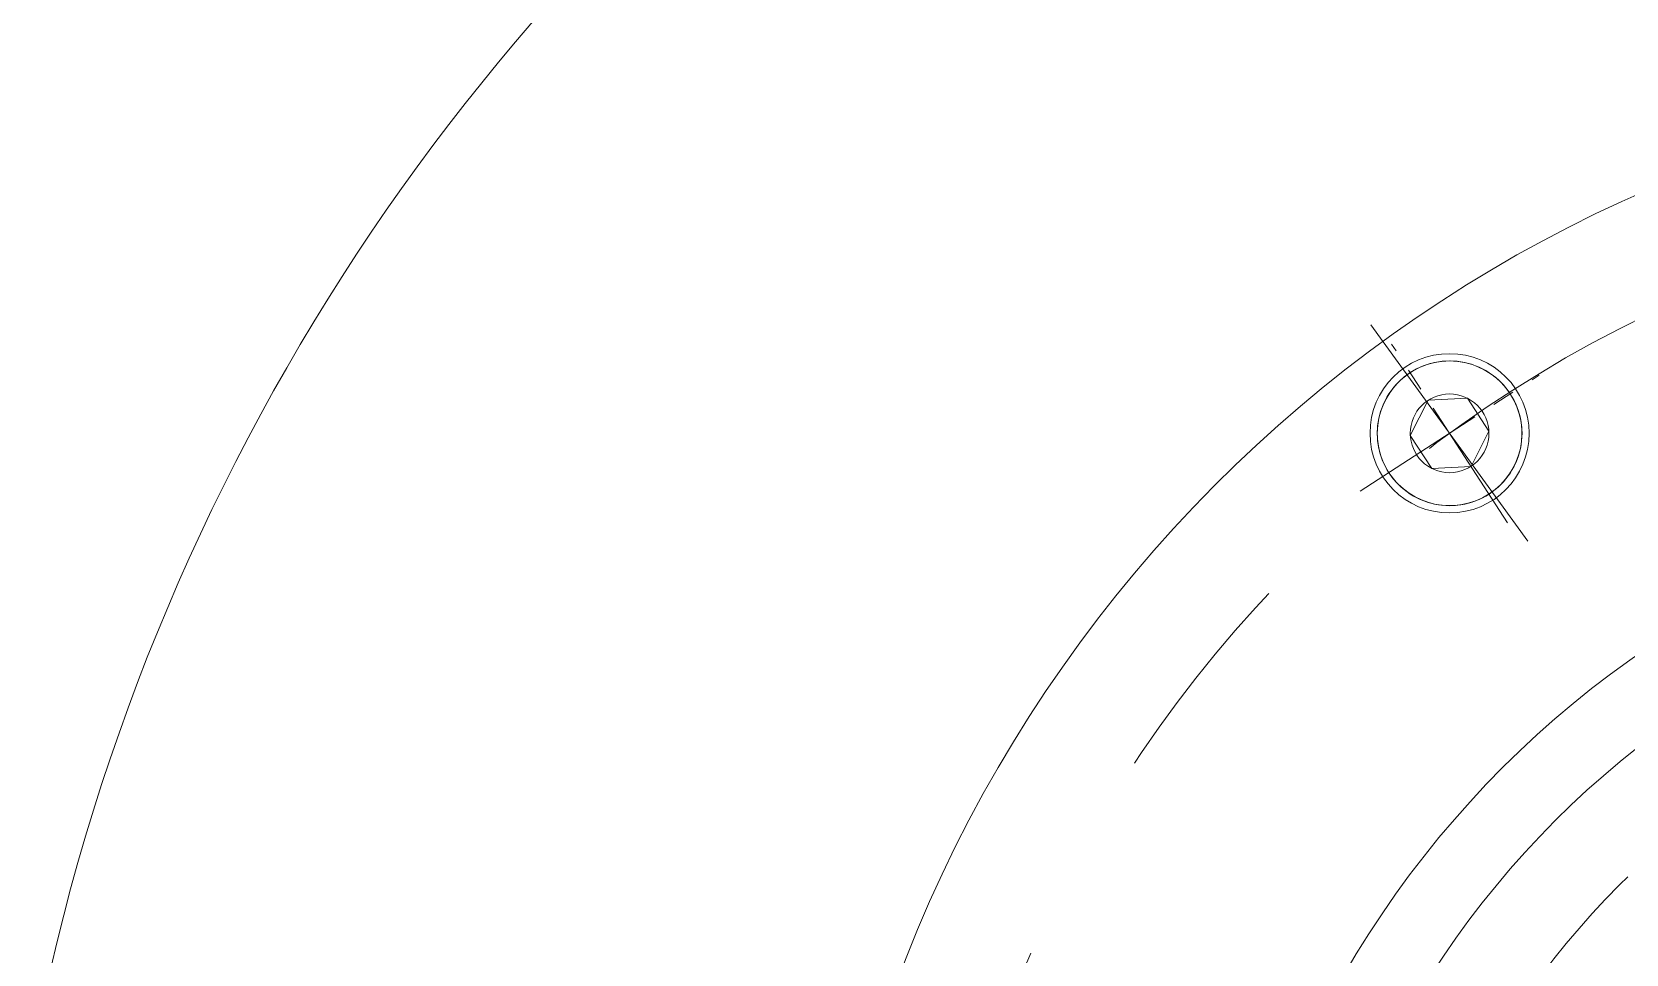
# Model space of a CAD drawing. Header units: inches. Extents: x 0 to 26418, y 0 to 20128.
# Drawn here: x 3872.7 to 4012.8, y 3771.8 to 3852.9 of the extents above; entities that cross this region are included whole.
import ezdxf

# ---------------------------------------------------------------- set-up
doc = ezdxf.new("R2010")
doc.units = ezdxf.units.IN
doc.header["$MEASUREMENT"] = 0
doc.linetypes.add('CENTER', pattern=[50.8, 31.75, -6.35, 6.35, -6.35])
doc.linetypes.add('点画线', pattern=[18, 12, -2, 2, -2])
doc.layers.add('CAXA1', color=5, linetype='CENTER', lineweight=5)
doc.layers.add('中心线层', color=5, linetype='CENTER', lineweight=5)

msp = doc.modelspace()

# ---------------------------------------------------------------- linework, layer by layer
at = {"color": 7, "lineweight": 5}
for p, q in [((3996, 3823.85), (3995.68, 3823.77)), ((3996.33, 3823.91), (3996, 3823.85)), ((3996.66, 3823.96), (3996.33, 3823.91)), ((3996.99, 3823.98), (3996.66, 3823.96)), ((3997.32, 3823.99), (3996.99, 3823.98)), ((3997.66, 3823.98), (3997.32, 3823.99)), ((3997.99, 3823.96), (3997.66, 3823.98)), ((3998.32, 3823.91), (3997.99, 3823.96)), ((3998.65, 3823.85), (3998.32, 3823.91)), ((3998.97, 3823.77), (3998.65, 3823.85)), ((3993.32, 3822.57), (3993.06, 3822.36)), ((3993.58, 3822.77), (3993.32, 3822.57)), ((3993.86, 3822.96), (3993.58, 3822.77)), ((3994.14, 3823.14), (3993.86, 3822.96)), ((3994.43, 3823.3), (3994.14, 3823.14)), ((3994.73, 3823.44), (3994.43, 3823.3)), ((3995.04, 3823.57), (3994.73, 3823.44)), ((3995.36, 3823.68), (3995.04, 3823.57)), ((3995.68, 3823.77), (3995.36, 3823.68)), ((3999.29, 3823.68), (3998.97, 3823.77)), ((3999.6, 3823.57), (3999.29, 3823.68)), ((3999.91, 3823.44), (3999.6, 3823.57)), ((4000.21, 3823.3), (3999.91, 3823.44)), ((4000.51, 3823.14), (4000.21, 3823.3)), ((4000.79, 3822.96), (4000.51, 3823.14)), ((4001.06, 3822.77), (4000.79, 3822.96)), ((4001.33, 3822.57), (4001.06, 3822.77)), ((4001.58, 3822.36), (4001.33, 3822.57)), ((3991.98, 3821.09), (3991.81, 3820.81)), ((3992.17, 3821.37), (3991.98, 3821.09)), ((3992.38, 3821.63), (3992.17, 3821.37)), ((3992.59, 3821.88), (3992.38, 3821.63)), ((3992.82, 3822.13), (3992.59, 3821.88)), ((3993.06, 3822.36), (3992.82, 3822.13)), ((4001.82, 3822.13), (4001.58, 3822.36)), ((4002.05, 3821.88), (4001.82, 3822.13)), ((4002.27, 3821.63), (4002.05, 3821.88)), ((4002.47, 3821.37), (4002.27, 3821.63)), ((4002.66, 3821.09), (4002.47, 3821.37)), ((4002.83, 3820.81), (4002.66, 3821.09)), ((4002.66, 3821.09), (4002.66, 3821.09)), ((3991.38, 3819.91), (3991.27, 3819.59)), ((3991.51, 3820.21), (3991.38, 3819.91)), ((3991.65, 3820.52), (3991.51, 3820.21)), ((3991.81, 3820.81), (3991.65, 3820.52)), ((3995.44, 3820.53), (3993.86, 3817.44)), ((3995.44, 3820.53), (3998.9, 3820.71)), ((3995.44, 3820.53), (3998.9, 3820.71)), ((4000.78, 3817.81), (3998.9, 3820.71)), ((4002.99, 3820.52), (4002.83, 3820.81)), ((4003.14, 3820.21), (4002.99, 3820.52)), ((4003.26, 3819.91), (4003.14, 3820.21)), ((4003.38, 3819.59), (4003.26, 3819.91)), ((3990.99, 3818.29), (3990.97, 3817.96)), ((3991.04, 3818.62), (3990.99, 3818.29)), ((3991.1, 3818.95), (3991.04, 3818.62)), ((3991.17, 3819.27), (3991.1, 3818.95)), ((3991.27, 3819.59), (3991.17, 3819.27)), ((4003.47, 3819.27), (4003.38, 3819.59)), ((4003.55, 3818.95), (4003.47, 3819.27)), ((4003.61, 3818.62), (4003.55, 3818.95)), ((4003.65, 3818.29), (4003.61, 3818.62)), ((4003.68, 3817.96), (4003.65, 3818.29)), ((3990.97, 3817.96), (3990.96, 3817.63)), ((3990.96, 3817.63), (3990.97, 3817.29)), ((3990.97, 3817.29), (3990.99, 3816.96)), ((3990.99, 3816.96), (3991.04, 3816.63)), ((3995.75, 3814.54), (3993.86, 3817.44)), ((3999.21, 3814.72), (4000.78, 3817.81)), ((4003.61, 3816.63), (4003.65, 3816.96)), ((4003.65, 3816.96), (4003.68, 3817.29)), ((4003.69, 3817.63), (4003.68, 3817.96)), ((4003.68, 3817.29), (4003.69, 3817.63)), ((3991.04, 3816.63), (3991.1, 3816.3)), ((3991.1, 3816.3), (3991.17, 3815.98)), ((3991.17, 3815.98), (3991.27, 3815.66)), ((3991.27, 3815.66), (3991.38, 3815.34)), ((4003.26, 3815.34), (4003.38, 3815.66)), ((4003.38, 3815.66), (4003.47, 3815.98)), ((4003.47, 3815.98), (4003.55, 3816.3)), ((4003.55, 3816.3), (4003.61, 3816.63)), ((3991.38, 3815.34), (3991.51, 3815.04)), ((3991.51, 3815.04), (3991.65, 3814.74)), ((3991.65, 3814.74), (3991.81, 3814.44)), ((3991.81, 3814.44), (3991.98, 3814.16)), ((3991.98, 3814.16), (3991.98, 3814.16)), ((3991.98, 3814.16), (3992.17, 3813.88)), ((3999.21, 3814.72), (3995.75, 3814.54)), ((4002.47, 3813.88), (4002.66, 3814.16)), ((4002.66, 3814.16), (4002.83, 3814.44)), ((4002.83, 3814.44), (4002.99, 3814.74)), ((4002.99, 3814.74), (4003.14, 3815.04)), ((4003.14, 3815.04), (4003.26, 3815.34)), ((3992.17, 3813.88), (3992.38, 3813.62)), ((3992.38, 3813.62), (3992.59, 3813.37)), ((3992.59, 3813.37), (3992.82, 3813.12)), ((3992.82, 3813.12), (3993.06, 3812.9)), ((3993.06, 3812.9), (3993.32, 3812.68)), ((3993.32, 3812.68), (3993.58, 3812.48)), ((4001.06, 3812.48), (4001.33, 3812.68)), ((4001.33, 3812.68), (4001.58, 3812.9)), ((4001.58, 3812.9), (4001.82, 3813.12)), ((4001.82, 3813.12), (4002.05, 3813.37)), ((4002.05, 3813.37), (4002.27, 3813.62)), ((4002.27, 3813.62), (4002.47, 3813.88)), ((3993.58, 3812.48), (3993.86, 3812.29)), ((3993.86, 3812.29), (3994.14, 3812.11)), ((3994.14, 3812.11), (3994.43, 3811.95)), ((3994.43, 3811.95), (3994.73, 3811.81)), ((3994.73, 3811.81), (3995.04, 3811.68)), ((3995.04, 3811.68), (3995.36, 3811.57)), ((3995.36, 3811.57), (3995.68, 3811.48)), ((3995.68, 3811.48), (3996, 3811.4)), ((3996, 3811.4), (3996.33, 3811.34)), ((3996.33, 3811.34), (3996.66, 3811.3)), ((3996.66, 3811.3), (3996.99, 3811.27)), ((3996.99, 3811.27), (3997.32, 3811.26)), ((3997.32, 3811.26), (3997.66, 3811.27)), ((3997.66, 3811.27), (3997.99, 3811.3)), ((3997.99, 3811.3), (3998.32, 3811.34)), ((3998.32, 3811.34), (3998.65, 3811.4)), ((3998.65, 3811.4), (3998.97, 3811.48)), ((3998.97, 3811.48), (3999.29, 3811.57)), ((3999.29, 3811.57), (3999.6, 3811.68)), ((3999.6, 3811.68), (3999.91, 3811.81)), ((3999.91, 3811.81), (4000.21, 3811.95)), ((4000.21, 3811.95), (4000.51, 3812.11)), ((4000.51, 3812.11), (4000.79, 3812.29)), ((4000.79, 3812.29), (4001.06, 3812.48)), ((4000.79, 3812.29), (4000.79, 3812.29))]:
    msp.add_line(p, q, dxfattribs=at)
for centre, radius in [((4063.52, 3726.75), 386.26), ((4063.52, 3726.75), 194.17), ((3997.32, 3817.63), 7), ((3997.32, 3817.63), 3.46), ((4063.52, 3726.75), 87), ((4063.52, 3726.66), 80.5)]:
    msp.add_circle(centre, radius, dxfattribs=at)
for centre, radius, start, end in [((4063.78, 3976.79), 582.5, 301.35579, 238.58501), ((4063.25, 3976.79), 546, 303.5084, 236.556), ((4063.52, 3726.79), 290, 148.6687, 31.3333), ((4063.52, 3726.66), 122.5, 288.8192, 164.8541), ((3997.32, 3817.63), 6.36, 303, 123), ((3997.32, 3817.63), 6.36, 123, 303)]:
    msp.add_arc(centre, radius, start, end, dxfattribs=at)
msp.add_open_spline([(4478.58, 4391.59), (4443.49, 4429.16), (4363.33, 4496.48), (4220.7, 4564.04), (4063.25, 4591.2), (3902.94, 4574.79), (3750.86, 4517.6), (3617.58, 4422.13), (3512.8, 4294.15), (3444.25, 4142.25), (3415.61, 3976.34), (3435.07, 3807.87), (3495.96, 3648.67), (3597.19, 3509.91), (3731.64, 3401.31), (3890.72, 3330.93), (4063.7, 3303.42), (4238.96, 3322.51), (4404.48, 3386.32), (4548.54, 3491.77), (4661.39, 3631.55), (4734.59, 3796.86), (4752.87, 3916.58), (4754.54, 3976.52)], degree=3, knots=[0, 0, 0, 0, 6187.666026, 12450.355458, 18783.77638, 25175.55398, 31622.065679, 38124.713595, 44683.237858, 51298.550922, 57973.870728, 64697.019294, 71462.748657, 78273.501796, 85129.278897, 92030.080145, 98977.285843, 105969.701152, 113006.622999, 120087.951186, 127214.495945, 134386.492849, 141603.663266, 141603.663266, 141603.663266, 141603.663266], dxfattribs=at)
at = {"layer": 'CAXA1', "linetype": 'CENTER', "lineweight": 5, "ltscale": 3}
msp.add_line((4004.2, 3808.15), (3990.39, 3827.17), dxfattribs=at)
for centre, radius in [((4063.78, 3976.79), 565), ((4063.78, 3976.79), 540), ((4063.52, 3726.66), 112.5), ((4063.52, 3726.66), 72.5)]:
    msp.add_circle(centre, radius, dxfattribs=at)
msp.add_arc((4063.52, 3726.79), 272.5, 148.6693, 31.3334, dxfattribs=at)
at = {"layer": '中心线层', "color": 7, "linetype": '点画线', "lineweight": 5}
for p, q in [((4002.42, 3809.77), (3992.22, 3825.48)), ((3989.47, 3812.53), (4005.18, 3822.73))]:
    msp.add_line(p, q, dxfattribs=at)

doc.saveas('drawing.dxf')
